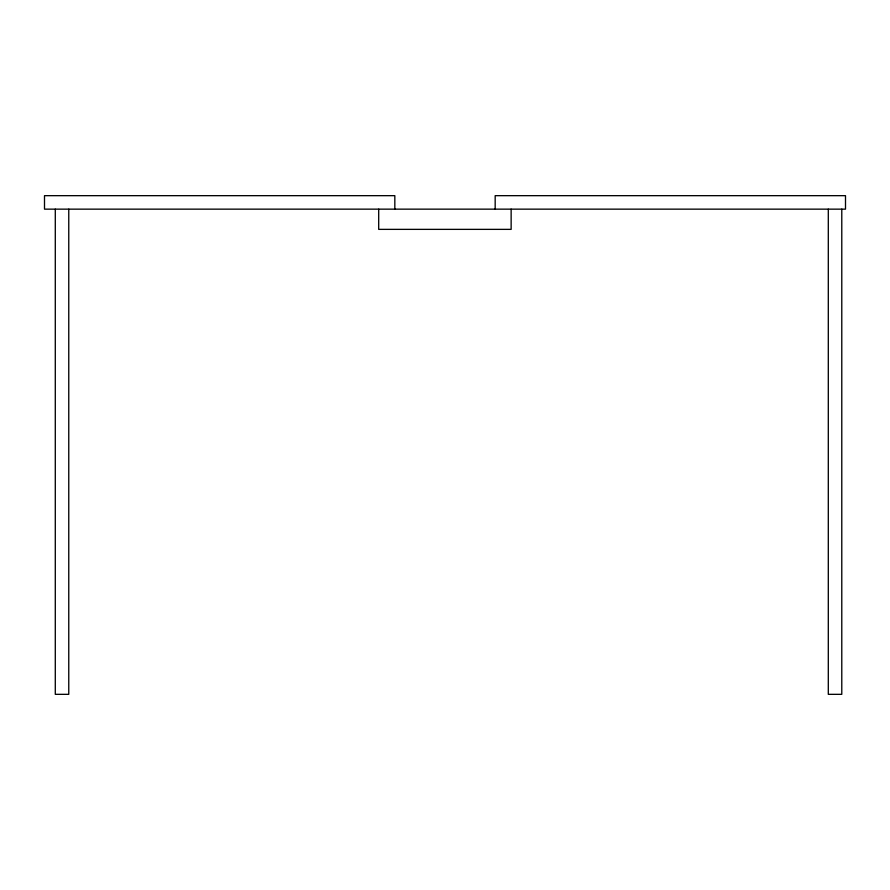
<?xml version="1.0" encoding="UTF-8"?>
<svg xmlns="http://www.w3.org/2000/svg" width="890" height="890" viewBox="0 0 890 890"><rect width="100%" height="100%" fill="white"/><g stroke="black" fill="none" stroke-linecap="round" stroke-linejoin="round"><path stroke-width="1.33" d="M841.784 209.15L841.784 694.334L828.301 694.334L828.301 209.15M511.138 209.15L511.138 229.364L378.695 229.364L378.695 209.15M495.174 209.15L495.174 195.667L845.5 195.667L845.5 209.15L44.5 209.15L44.5 195.667L394.826 195.667L394.826 209.15M68.764 209.15L68.764 694.334L55.291 694.334L55.291 209.15"/></g></svg>
